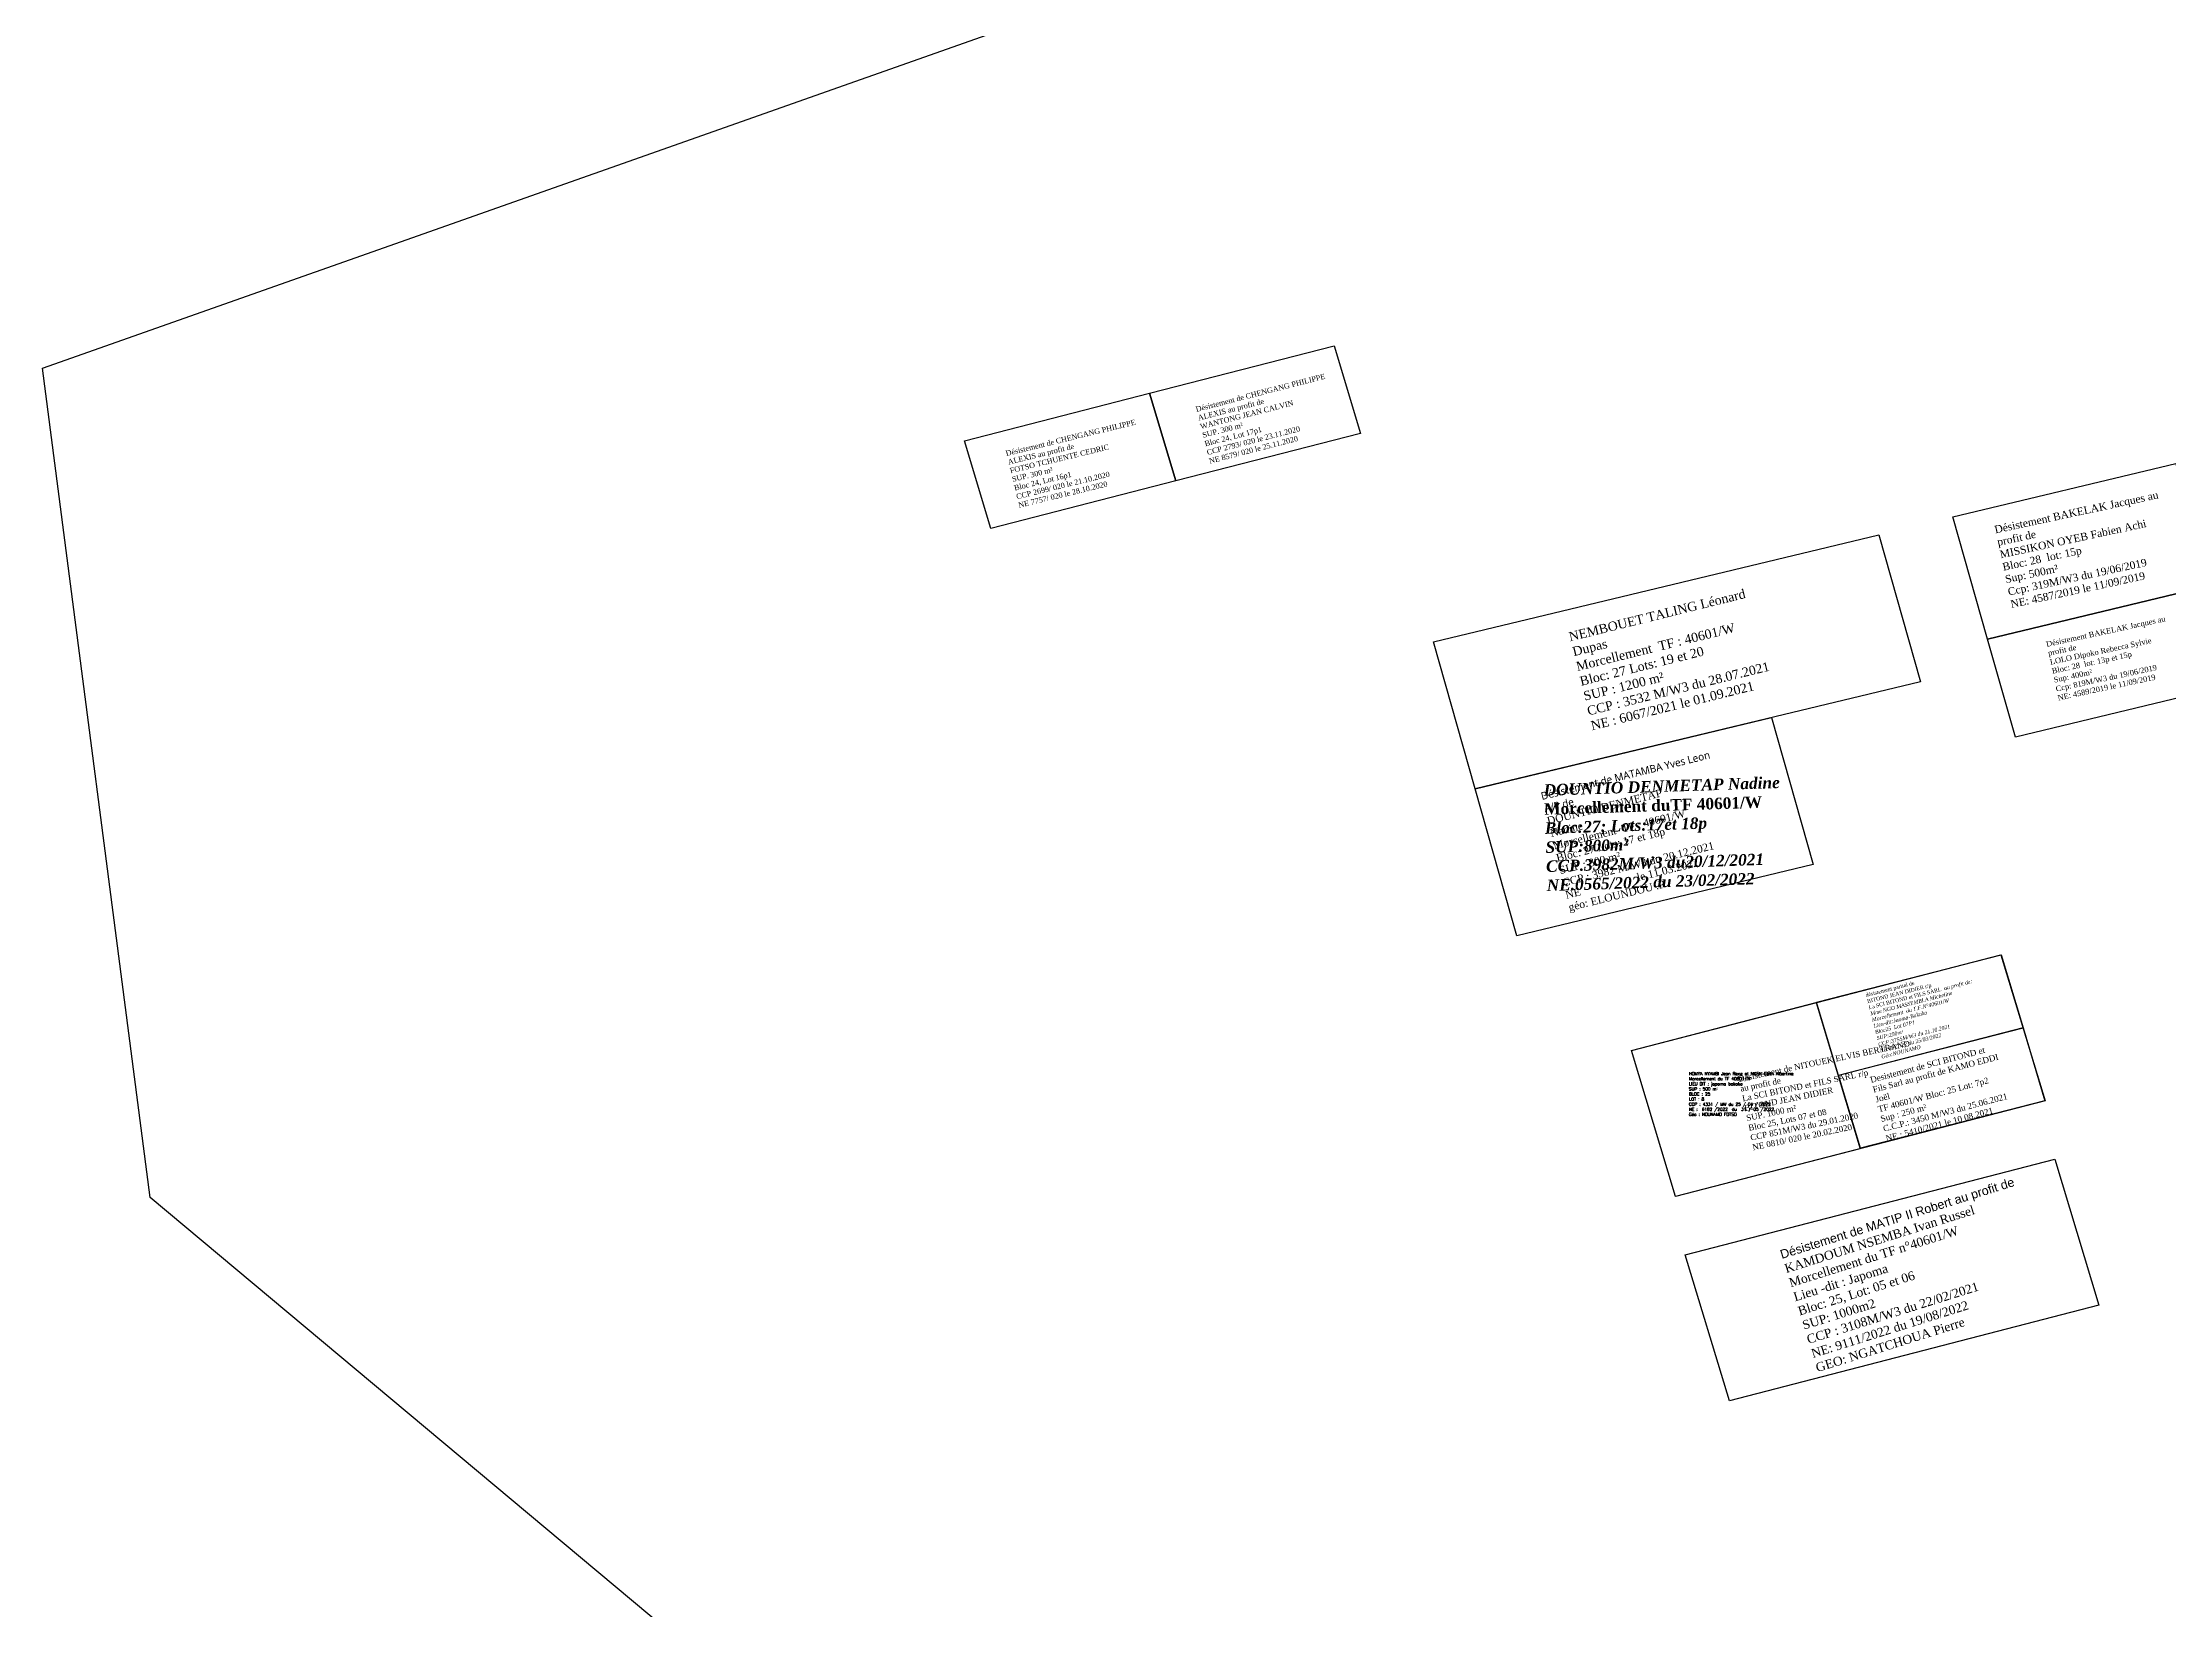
# Model space of a CAD drawing. Header units: millimetres. Extents: x 587399 to 927168, y 438565 to 1444955.
# Drawn here: x 590846.5 to 591125.3, y 445098.2 to 445303.8 of the extents above; entities that cross this region are included whole.
import ezdxf

# ---------------------------------------------------------------- set-up
doc = ezdxf.new("R2010")
doc.units = ezdxf.units.MM
doc.header["$LTSCALE"] = 2
doc.layers.add('Dossiers rejetés', color=1, linetype='Continuous', lineweight=30)
for name, color, linetype in [('end maj 26 02 2021', 7, 'Continuous'), ('MAJ AOUT 2021', 7, 'Continuous'), ('MAJ FER 2022', 7, 'Continuous'), ('MAJ JAN 2022', 1, 'Continuous'), ('MAJ SEP 2021', 7, 'Continuous')]:
    doc.layers.add(name, color=color, linetype=linetype)
doc.styles.get("Standard").update_dxf_attribs({"font": 'arial.ttf'})
doc.styles.add('Times 1.0', font='times.ttf', dxfattribs={"width": 0.99, "height": 1})

msp = doc.modelspace()

# ---------------------------------------------------------------- linework, layer by layer
at = {"lineweight": -3, "flags": 128}
msp.add_lwpolyline([(591073.107, 445215.302), (591078.57, 445196.048)], dxfattribs=at)
msp.add_lwpolyline([(591073.107, 445215.302), (591078.57, 445196.048)], dxfattribs=at)
at = {"color": 5, "flags": 128}
msp.add_lwpolyline([(591103.203, 445184.208), (591106.076, 445174.631), (591081.89, 445168.376), (591079.004, 445177.998)], close=True, dxfattribs=at)
msp.add_lwpolyline([(591103.203, 445184.208), (591106.076, 445174.631), (591081.89, 445168.376), (591079.004, 445177.998)], close=True, dxfattribs=at)
at = {"flags": 128}
for points in [[(591078.962, 445177.938), (591084.748, 445158.778), (591060.524, 445152.514), (591054.739, 445171.674)], [(591110.25, 445157.409), (591116.035, 445138.249), (591067.587, 445125.722), (591061.803, 445144.881)], [(591110.25, 445157.409), (591116.035, 445138.249), (591067.587, 445125.722), (591061.803, 445144.881)], [(591110.25, 445157.409), (591116.035, 445138.249), (591067.587, 445125.722), (591061.803, 445144.881)]]:
    msp.add_lwpolyline(points, close=True, dxfattribs=at)
at = {"layer": 'Dossiers rejetés', "lineweight": 30, "flags": 128}
msp.add_lwpolyline([(591265.136, 445455.647), (591292.014, 445408.277), (591304.987, 445380.749), (591335.978, 445347.262), (591370.521, 445264.526), (591591.499, 445304.44), (591608.749, 445116.241), (591578.944, 444936.369), (591522.003, 444915.223), (591436.947, 444877.41), (591441.096, 444822.125), (591469.757, 444754.412), (591425.908, 444675.656), (591370.164, 444592.699), (591273.017, 444517.158), (591262.763, 444510.846), (591206.464, 444602.089), (591101.464, 444952.089), (591061.464, 445040.089), (590953.466, 445042.089), (590953.074, 445075.007), (590860.574, 445152.399), (590846.464, 445261.089), (591098.464, 445350.089)], close=True, dxfattribs=at)
at = {"layer": 'end maj 26 02 2021', "color": 150, "lineweight": -3, "flags": 128}
for points in [[(591015.789, 445264.039), (591019.239, 445252.536), (590995.005, 445246.316), (590991.554, 445257.819)], [(591015.789, 445264.039), (591019.239, 445252.536), (590995.005, 445246.316), (590991.554, 445257.819)], [(590991.554, 445257.819), (590995.005, 445246.316), (590970.77, 445240.096), (590967.32, 445251.599)], [(590991.554, 445257.819), (590995.005, 445246.316), (590970.77, 445240.096), (590967.32, 445251.599)], [(591103.186, 445184.202), (591108.971, 445165.043), (591060.524, 445152.514), (591054.739, 445171.674)], [(591103.186, 445184.202), (591108.971, 445165.043), (591060.524, 445152.514), (591054.739, 445171.674)], [(591103.186, 445184.202), (591108.971, 445165.043), (591060.524, 445152.514), (591054.739, 445171.674)], [(591103.186, 445184.202), (591108.971, 445165.043), (591060.524, 445152.514), (591054.739, 445171.674)]]:
    msp.add_lwpolyline(points, close=True, dxfattribs=at)
at = {"layer": 'end maj 26 02 2021', "color": 150}
for points in [[(591126.092, 445248.626), (591130.64, 445232.596), (591101.441, 445225.575), (591096.893, 445241.605)], [(591126.092, 445248.626), (591130.64, 445232.596), (591101.441, 445225.575), (591096.893, 445241.605)], [(591130.64, 445232.596), (591134.279, 445219.772), (591105.08, 445212.75), (591101.441, 445225.575)], [(591130.64, 445232.596), (591134.279, 445219.772), (591105.08, 445212.75), (591101.441, 445225.575)]]:
    msp.add_lwpolyline(points, close=True, dxfattribs=at)
at = {"layer": 'MAJ AOUT 2021', "flags": 128}
msp.add_lwpolyline([(591106.076, 445174.631), (591108.953, 445165.038), (591084.757, 445158.828), (591081.878, 445168.421)], close=True, dxfattribs=at)
msp.add_lwpolyline([(591106.076, 445174.631), (591108.953, 445165.038), (591084.757, 445158.828), (591081.878, 445168.421)], close=True, dxfattribs=at)
at = {"layer": 'MAJ FER 2022', "flags": 128}
msp.add_lwpolyline([(591073.107, 445215.302), (591078.57, 445196.048), (591039.706, 445186.688), (591034.242, 445205.942)], close=True, dxfattribs=at)
msp.add_lwpolyline([(591073.107, 445215.302), (591078.57, 445196.048), (591039.706, 445186.688), (591034.242, 445205.942)], close=True, dxfattribs=at)
at = {"layer": 'MAJ JAN 2022', "color": 6, "lineweight": -3, "ltscale": 0.0014, "flags": 128}
msp.add_lwpolyline([(591073.107, 445215.302), (591078.57, 445196.048), (591039.706, 445186.688), (591034.243, 445205.942)], close=True, dxfattribs=at)
msp.add_lwpolyline([(591073.107, 445215.302), (591078.57, 445196.048), (591039.706, 445186.688), (591034.243, 445205.942)], close=True, dxfattribs=at)
at = {"layer": 'MAJ SEP 2021', "flags": 128}
msp.add_lwpolyline([(591087.161, 445239.261), (591092.622, 445220.007), (591034.243, 445205.955), (591028.783, 445225.208)], close=True, dxfattribs=at)
msp.add_lwpolyline([(591087.161, 445239.261), (591092.622, 445220.007), (591034.243, 445205.955), (591028.783, 445225.208)], close=True, dxfattribs=at)

# ---------------------------------------------------------------- texts
at = {"color": 7, "insert": (591085.376, 445179.14), "char_height": 0.5, "width": 30.81604, "attachment_point": 1, "rotation": 14.36628}
msp.add_mtext('{\\fTimes New Roman|b0|i0|c186|p18;\\W0.99;\\C1;désistement partiel de\\PBITOND JEAN DIDIER\\fTimes New Roman|b0|i1|c0|p18;\\W1; \\fTimes New Roman|b0|i0|c186|p18;\\W0.99;r/p\\fTimes New Roman|b0|i1|c0|p18;\\W1;\\P\\fTimes New Roman|b0|i0|c186|p18;\\W0.99;La SCI BITOND et FILS SARL \\fTimes New Roman|b0|i1|c0|p18;\\W1;\\C7; au profit de:\\PMme NGO MASSEMBLA Micheline\\P\\C1;Morcellement  du T.F.N°40601/W\\PLieu-dit:Jaoma-Bakoko\\P\\C7;Bloc25  Lot 07P1\\PSUP:250m²\\PCCP:3755M/W3 du 21.10.2021\\PNE 4977/22 du 25/03/2022\\PGéo:NOUNAMO}', dxfattribs=at)
at = {"insert": (591062.278, 445168.815), "char_height": 0.4, "attachment_point": 1}
msp.add_mtext_dynamic_manual_height_columns('{\\Fromanc|c0;HOMYA NYAMBI Jean Rene et NKEN Edith Albertine      \\PMorcellement du TF 40601/W  \\PLIEU DIT : japoma bakoko  \\PSUP : 500 m}²{\\Fromanc|c0;\\PBLOC : 25\\PLOT : 8   \\PCCP : 4331 / MW du 25 / 04 / 2022 \\PNE :  6182 /2022  du  31 / 05 /2022\\PGéo : NOUNAMO FOTSO}', width=62.0824, gutter_width=12.5, heights=[0], dxfattribs=at)
at = {"insert": (591074.111, 445145.437), "char_height": 1.16678, "width": 69.9367, "attachment_point": 1, "rotation": 17.40994}
msp.add_mtext('Désistement de MATIP II Robert au profit de{\\fTimes New Roman|b0|i0|c186|p18;\\PKAMDOUM NSEMBA Ivan Russel\\P\\C1;Morcellement du TF n°40601/W\\C256;\\PLieu -dit : Japoma \\PBloc: 25, Lot: 05 et 06\\PSUP: 1000m2\\PCCP : 3108M/W3 du 22/02/2021\\PNE: 9111/2022 du 19/08/2022\\PGEO: NGATCHOUA Pierre}', dxfattribs=at)
at = {"layer": 'end maj 26 02 2021', "color": 150, "lineweight": -3, "insert": (590997.554, 445256.042), "char_height": 0.7, "width": 23.84854, "attachment_point": 1, "rotation": 14.46896}
msp.add_mtext('{\\fTimes New Roman|b0|i0|c186|p18;\\W0.99;\\C1;Désistement de CHENGANG PHILIPPE\\PALEXIS au profit de\\P\\fTimes New Roman|b0|i0|c0|p18;\\C256;WANTONG JEAN \\fTimes New Roman|b0|i0|c186|p18;C\\fTimes New Roman|b0|i0|c0|p18;ALVIN\\fTimes New Roman|b0|i0|c186|p18;\\PSUP. 300 m²\\PBloc 24, Lot 1\\fTimes New Roman|b0|i0|c0|p18;7\\fTimes New Roman|b0|i0|c186|p18;p1\\PCCP 2\\fTimes New Roman|b0|i0|c0|p18;7\\fTimes New Roman|b0|i0|c186|p18;9\\fTimes New Roman|b0|i0|c0|p18;3\\fTimes New Roman|b0|i0|c186|p18;/ 020 le 2\\fTimes New Roman|b0|i0|c0|p18;3\\fTimes New Roman|b0|i0|c186|p18;.1\\fTimes New Roman|b0|i0|c0|p18;1\\fTimes New Roman|b0|i0|c186|p18;.2020\\PNE \\fTimes New Roman|b0|i0|c0|p18;8579\\fTimes New Roman|b0|i0|c186|p18;/ 020 le 2\\fTimes New Roman|b0|i0|c0|p18;5\\fTimes New Roman|b0|i0|c186|p18;.1\\fTimes New Roman|b0|i0|c0|p18;1\\fTimes New Roman|b0|i0|c186|p18;.2020}', dxfattribs=at)
msp.add_mtext('{\\fTimes New Roman|b0|i0|c186|p18;\\W0.99;\\C1;Désistement de CHENGANG PHILIPPE\\PALEXIS au profit de\\P\\fTimes New Roman|b0|i0|c0|p18;\\C256;WANTONG JEAN \\fTimes New Roman|b0|i0|c186|p18;C\\fTimes New Roman|b0|i0|c0|p18;ALVIN\\fTimes New Roman|b0|i0|c186|p18;\\PSUP. 300 m²\\PBloc 24, Lot 1\\fTimes New Roman|b0|i0|c0|p18;7\\fTimes New Roman|b0|i0|c186|p18;p1\\PCCP 2\\fTimes New Roman|b0|i0|c0|p18;7\\fTimes New Roman|b0|i0|c186|p18;9\\fTimes New Roman|b0|i0|c0|p18;3\\fTimes New Roman|b0|i0|c186|p18;/ 020 le 2\\fTimes New Roman|b0|i0|c0|p18;3\\fTimes New Roman|b0|i0|c186|p18;.1\\fTimes New Roman|b0|i0|c0|p18;1\\fTimes New Roman|b0|i0|c186|p18;.2020\\PNE \\fTimes New Roman|b0|i0|c0|p18;8579\\fTimes New Roman|b0|i0|c186|p18;/ 020 le 2\\fTimes New Roman|b0|i0|c0|p18;5\\fTimes New Roman|b0|i0|c186|p18;.1\\fTimes New Roman|b0|i0|c0|p18;1\\fTimes New Roman|b0|i0|c186|p18;.2020}', dxfattribs=at)
at = {"layer": 'end maj 26 02 2021', "color": 150, "linetype": 'ByBlock', "lineweight": -3, "ltscale": 0.0014, "attachment_point": 1, "style": 'Times 1.0'}
for s, insert, char_height, width, rotation in [('{\\fTimes New Roman|b0|i0|c186|p18;\\C1;Désistement de CHENGANG PHILIPPE\\PALEXIS au profit de\\P\\C256;FOTSO TCHUENTE CEDRIC\\PSUP. 300 m²\\PBloc 24, Lot 16p1\\PCCP 2699/ 020 le 21.10.2020\\PNE 7757/ 020 le 28.10.2020}', (590972.648, 445250.265), 0.7, 29.40176, 13.67717), ('{\\fTimes New Roman|b0|i0|c186|p18;\\C1;Désistement de CHENGANG PHILIPPE\\PALEXIS au profit de\\P\\C256;FOTSO TCHUENTE CEDRIC\\PSUP. 300 m²\\PBloc 24, Lot 16p1\\PCCP 2699/ 020 le 21.10.2020\\PNE 7757/ 020 le 28.10.2020}', (590972.648, 445250.265), 0.7, 29.40176, 13.67717), ('{\\C1;Désistement de NITOUEK ELVIS BERTRAND\\Pau profit de\\P\\C256;La SCI BITOND et FILS SARL r/p\\PBITOND JEAN DIDIER\\PSUP. 1000 m²\\PBloc 25, Lots 07 et 08\\PCCP 851M/W3 du 29.01.2020\\PNE 0810/ 020 le 20.02.2020}', (591068.657, 445168.297), 0.7856, 45.00199, 11.79258), ('{\\C1;Désistement de NITOUEK ELVIS BERTRAND\\Pau profit de\\P\\C256;La SCI BITOND et FILS SARL r/p\\PBITOND JEAN DIDIER\\PSUP. 1000 m²\\PBloc 25, Lots 07 et 08\\PCCP 851M/W3 du 29.01.2020\\PNE 0810/ 020 le 20.02.2020}', (591068.657, 445168.297), 0.7856, 45.00199, 11.79258)]:
    msp.add_mtext(s, dxfattribs=dict(at, insert=insert, char_height=char_height, width=width, rotation=rotation))
at = {"layer": 'end maj 26 02 2021', "attachment_point": 1, "rotation": 12.13279}
for s, insert, char_height in [('{\\fTimes New Roman|b0|i0|c0|p18;\\C1;Désistement BAKELAK Jacques au \\Pprofit de\\P\\C256;MISSIKON OYEB Fabien Achi\\PBloc: 28  lot: 15p\\PSup: 500m²\\PCcp: 319M/W3 du 19/06/2019\\PNE: 4587/2019 le 11/09/2019}', (591102.242, 445240.415), 1), ('{\\fTimes New Roman|b0|i0|c0|p18;\\C1;Désistement BAKELAK Jacques au \\Pprofit de\\P\\C256;MISSIKON OYEB Fabien Achi\\PBloc: 28  lot: 15p\\PSup: 500m²\\PCcp: 319M/W3 du 19/06/2019\\PNE: 4587/2019 le 11/09/2019}', (591102.242, 445240.415), 1), ('{\\fTimes New Roman|b0|i0|c0|p18;\\C1;Désistement BAKELAK Jacques au \\Pprofit de\\C256;\\PLOLO Dipoko Rebecca Sylvie\\PBloc: 28  lot: 13p et 15p\\PSup: 400m²\\PCcp: 819M/W3 du 19/06/2019\\PNE: 4589/2019 le 11/09/2019}', (591109.031, 445225.271), 0.72007), ('{\\fTimes New Roman|b0|i0|c0|p18;\\C1;Désistement BAKELAK Jacques au \\Pprofit de\\C256;\\PLOLO Dipoko Rebecca Sylvie\\PBloc: 28  lot: 13p et 15p\\PSup: 400m²\\PCcp: 819M/W3 du 19/06/2019\\PNE: 4589/2019 le 11/09/2019}', (591109.031, 445225.271), 0.72007)]:
    msp.add_mtext_dynamic_manual_height_columns(s, width=53.57208, gutter_width=12.5, heights=[24.636], dxfattribs=dict(at, insert=insert, char_height=char_height))
at = {"layer": 'MAJ AOUT 2021', "insert": (591085.956, 445168.168), "char_height": 0.794174, "attachment_point": 1, "rotation": 14.81951}
msp.add_mtext_dynamic_manual_height_columns('{\\fTimes New Roman|b0|i0|c0|p18;\\C1;Desistement de SCI BITOND et Fils Sarl au profit de\\C256; KAMO EDDI Joël\\PTF 40601/W Bloc: 25 Lot: 7p2\\PSup : 250 m²\\PC.C.P.: 3450 M/W3 du 25.06.2021\\PNE : 5410/2021 le 10 08.2021}', width=17.3609, gutter_width=12.5, heights=[0], dxfattribs=at)
msp.add_mtext_dynamic_manual_height_columns('{\\fTimes New Roman|b0|i0|c0|p18;\\C1;Desistement de SCI BITOND et Fils Sarl au profit de\\C256; KAMO EDDI Joël\\PTF 40601/W Bloc: 25 Lot: 7p2\\PSup : 250 m²\\PC.C.P.: 3450 M/W3 du 25.06.2021\\PNE : 5410/2021 le 10 08.2021}', width=17.3609, gutter_width=12.5, heights=[0], dxfattribs=at)
at = {"layer": 'MAJ FER 2022', "insert": (591043.204, 445206.548), "char_height": 0.7, "width": 78.60536, "attachment_point": 1, "rotation": 1.88111}
msp.add_mtext('{\\fTimes New Roman|b1|i1|c0|p18;\\H2.143x;DOUNTIO DENMETAP Nadine\\P\\fTimes New Roman|b1|i0|c0|p18;\\C1;Morcellement duTF 40601/W\\P\\fTimes New Roman|b1|i1|c0|p18;\\C256;Bloc:27; Lots:17et 18p\\PSUP:800m²\\PCCP.3982M/W3 du20/12/2021\\PNE.0565/2022 du 23/02/2022\\H0.6667x;\\P\\H0.7002x; }', dxfattribs=at)
msp.add_mtext('{\\fTimes New Roman|b1|i1|c0|p18;\\H2.143x;DOUNTIO DENMETAP Nadine\\P\\fTimes New Roman|b1|i0|c0|p18;\\C1;Morcellement duTF 40601/W\\P\\fTimes New Roman|b1|i1|c0|p18;\\C256;Bloc:27; Lots:17et 18p\\PSUP:800m²\\PCCP.3982M/W3 du20/12/2021\\PNE.0565/2022 du 23/02/2022\\H0.6667x;\\P\\H0.7002x; }', dxfattribs=at)
at = {"layer": 'MAJ SEP 2021', "attachment_point": 1}
for s, insert, char_height, rotation in [('{\\fTimes New Roman|b0|i0|c0|p18;NEMBOUET TALING Léonard Dupas    \\PMorcellement  TF : 40601/W\\PBloc: 27 Lots: 19 et 20\\PSUP : 1200 m²\\PCCP : 3532 M/W3 du 28.07.2021\\PNE : 6067/2021 le 01.09.2021}', (591046.417, 445226.453), 1.20122, 13.90145), ('{\\fTimes New Roman|b0|i0|c0|p18;NEMBOUET TALING Léonard Dupas    \\PMorcellement  TF : 40601/W\\PBloc: 27 Lots: 19 et 20\\PSUP : 1200 m²\\PCCP : 3532 M/W3 du 28.07.2021\\PNE : 6067/2021 le 01.09.2021}', (591046.417, 445226.453), 1.20122, 13.90145), ('{\\f@Malgun Gothic|b0|i0|c0|p34;\\C1;Désistement de MATAMBA Yves Leon A/P de\\fTimes New Roman|b0|i0|c0|p18;\\C256;\\PDOUNTIO DENMETAP\\PNadine   \\PMorcellement  TF : 40601/W\\PBloc: 27 Lots: 17 et 18p\\PSUP : 800 m²\\PCCP : 3982 M/W3 du 20.12.2021\\PNE :0565/2022 le 11.03.2022\\Pgéo: ELOUNDOU .P}', (591042.781, 445205.458), 1, 13.90811), ('{\\f@Malgun Gothic|b0|i0|c0|p34;\\C1;Désistement de MATAMBA Yves Leon A/P de\\fTimes New Roman|b0|i0|c0|p18;\\C256;\\PDOUNTIO DENMETAP\\PNadine   \\PMorcellement  TF : 40601/W\\PBloc: 27 Lots: 17 et 18p\\PSUP : 800 m²\\PCCP : 3982 M/W3 du 20.12.2021\\PNE :0565/2022 le 11.03.2022\\Pgéo: ELOUNDOU .P}', (591042.781, 445205.458), 1, 13.90811)]:
    msp.add_mtext_dynamic_manual_height_columns(s, width=23.87852, gutter_width=12.5, heights=[0], dxfattribs=dict(at, insert=insert, char_height=char_height, rotation=rotation))

doc.saveas('drawing.dxf')
